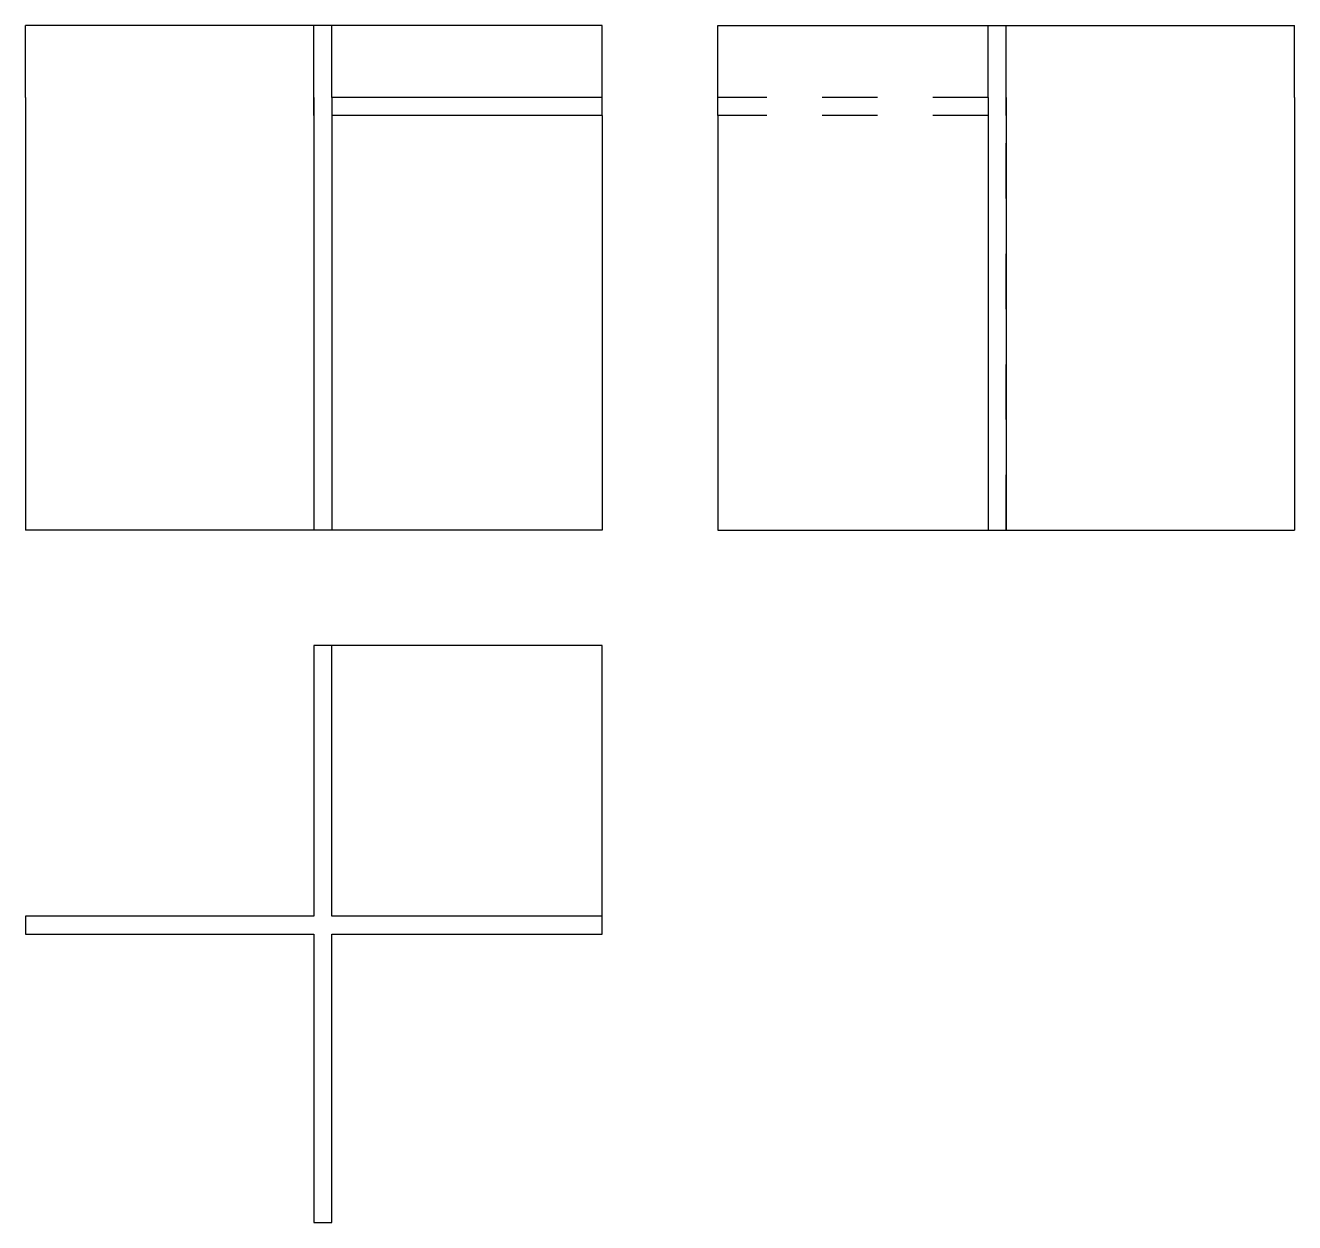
# Model space of a CAD drawing. Extents: x 0 to 2.3, y 0 to 2.17.
import ezdxf

# ---------------------------------------------------------------- set-up
doc = ezdxf.new("R2010")
doc.units = 0
doc.linetypes.add('HIDDEN', pattern=[0.052174, 0.0348, -0.017374])
for name, color, linetype in [('FRONT', 7, 'CONTINUOUS'), ('FRONT_HID', 7, 'HIDDEN'), ('LEFT', 7, 'CONTINUOUS'), ('LEFT_HID', 7, 'HIDDEN'), ('TOP', 7, 'CONTINUOUS')]:
    doc.layers.add(name, color=color, linetype=linetype)

msp = doc.modelspace()

# ---------------------------------------------------------------- linework, layer by layer
at = {"layer": 'FRONT'}
for p, q in [((0.521739, 2.165217), (0, 2.165217)), ((0, 2.034783), (0, 2.165217)), ((0.521739, 2.034783), (0.521739, 2.165217)), ((0.554348, 2.165217), (0.521739, 2.165217)), ((0.554348, 2.034783), (0.554348, 2.165217)), ((1.043478, 2.165217), (0.554348, 2.165217)), ((1.043478, 2.034783), (1.043478, 2.165217)), ((0, 2.034783), (0, 1.252174)), ((0.521739, 2.002174), (0.521739, 2.034783)), ((1.043478, 2.034783), (0.554348, 2.034783)), ((1.043478, 2.002174), (1.043478, 2.034783)), ((0.521739, 2.002174), (0.521739, 1.252174)), ((0.554348, 2.002174), (0.554348, 1.252174)), ((1.043478, 2.002174), (0.554348, 2.002174)), ((1.043478, 2.002174), (1.043478, 1.252174)), ((0.521739, 1.252174), (0, 1.252174)), ((0.554348, 1.252174), (0.521739, 1.252174)), ((1.043478, 1.252174), (0.554348, 1.252174))]:
    msp.add_line(p, q, dxfattribs=at)
at = {"layer": 'FRONT_HID', "linetype": 'HIDDEN'}
for p, q in [((0.521739, 2.034783), (0.521739, 1.252174)), ((0.554348, 2.034783), (0.554348, 1.252174)), ((0.554348, 2.034783), (0.554348, 2.002174))]:
    msp.add_line(p, q, dxfattribs=at)
at = {"layer": 'LEFT'}
for p, q in [((1.252174, 2.034783), (1.252174, 2.165217)), ((1.252174, 2.165217), (1.741304, 2.165217)), ((1.741304, 2.034783), (1.741304, 2.165217)), ((1.741304, 2.165217), (1.773913, 2.165217)), ((1.773913, 2.034783), (1.773913, 2.165217)), ((1.773913, 2.165217), (2.295652, 2.165217)), ((2.295652, 2.034783), (2.295652, 2.165217)), ((1.252174, 2.002174), (1.252174, 2.034783)), ((1.741304, 2.034783), (1.741304, 1.252174)), ((1.773913, 2.034783), (1.773913, 1.252174)), ((2.295652, 2.034783), (2.295652, 1.252174)), ((1.252174, 2.002174), (1.252174, 1.252174)), ((1.252174, 1.252174), (1.741304, 1.252174)), ((1.741304, 1.252174), (1.773913, 1.252174)), ((1.773913, 1.252174), (2.295652, 1.252174))]:
    msp.add_line(p, q, dxfattribs=at)
at = {"layer": 'LEFT_HID', "linetype": 'HIDDEN'}
for p, q in [((1.741304, 2.034783), (1.252174, 2.034783)), ((1.741304, 2.034783), (1.252174, 2.034783)), ((1.741304, 2.034783), (1.741304, 2.002174)), ((1.773913, 2.002174), (1.773913, 2.034783)), ((1.773913, 2.034783), (1.773913, 2.002174)), ((1.773913, 2.002174), (1.773913, 2.034783)), ((1.741304, 2.002174), (1.252174, 2.002174)), ((1.741304, 2.002174), (1.252174, 2.002174)), ((1.741304, 2.002174), (1.741304, 1.252174)), ((1.741304, 2.002174), (1.741304, 1.252174)), ((1.741304, 2.002174), (1.741304, 1.252174)), ((1.773913, 2.002174), (1.773913, 1.252174)), ((1.773913, 2.002174), (1.773913, 1.252174)), ((1.773913, 1.252174), (1.773913, 2.002174))]:
    msp.add_line(p, q, dxfattribs=at)
at = {"layer": 'TOP'}
for p, q in [((0.521739, 1.043478), (0.521739, 0.554348)), ((0.554348, 1.043478), (0.521739, 1.043478)), ((1.043478, 1.043478), (0.554348, 1.043478)), ((0.554348, 0.554348), (0.554348, 1.043478)), ((1.043478, 0.554348), (1.043478, 1.043478)), ((0.521739, 0.554348), (0, 0.554348)), ((0, 0.554348), (0, 0.521739)), ((1.043478, 0.554348), (0.554348, 0.554348)), ((1.043478, 0.521739), (1.043478, 0.554348)), ((0, 0.521739), (0.521739, 0.521739)), ((0.521739, 0.521739), (0.521739, 0)), ((0.554348, 0), (0.554348, 0.521739)), ((0.554348, 0.521739), (1.043478, 0.521739)), ((0.521739, 0), (0.554348, 0))]:
    msp.add_line(p, q, dxfattribs=at)

doc.saveas('drawing.dxf')
